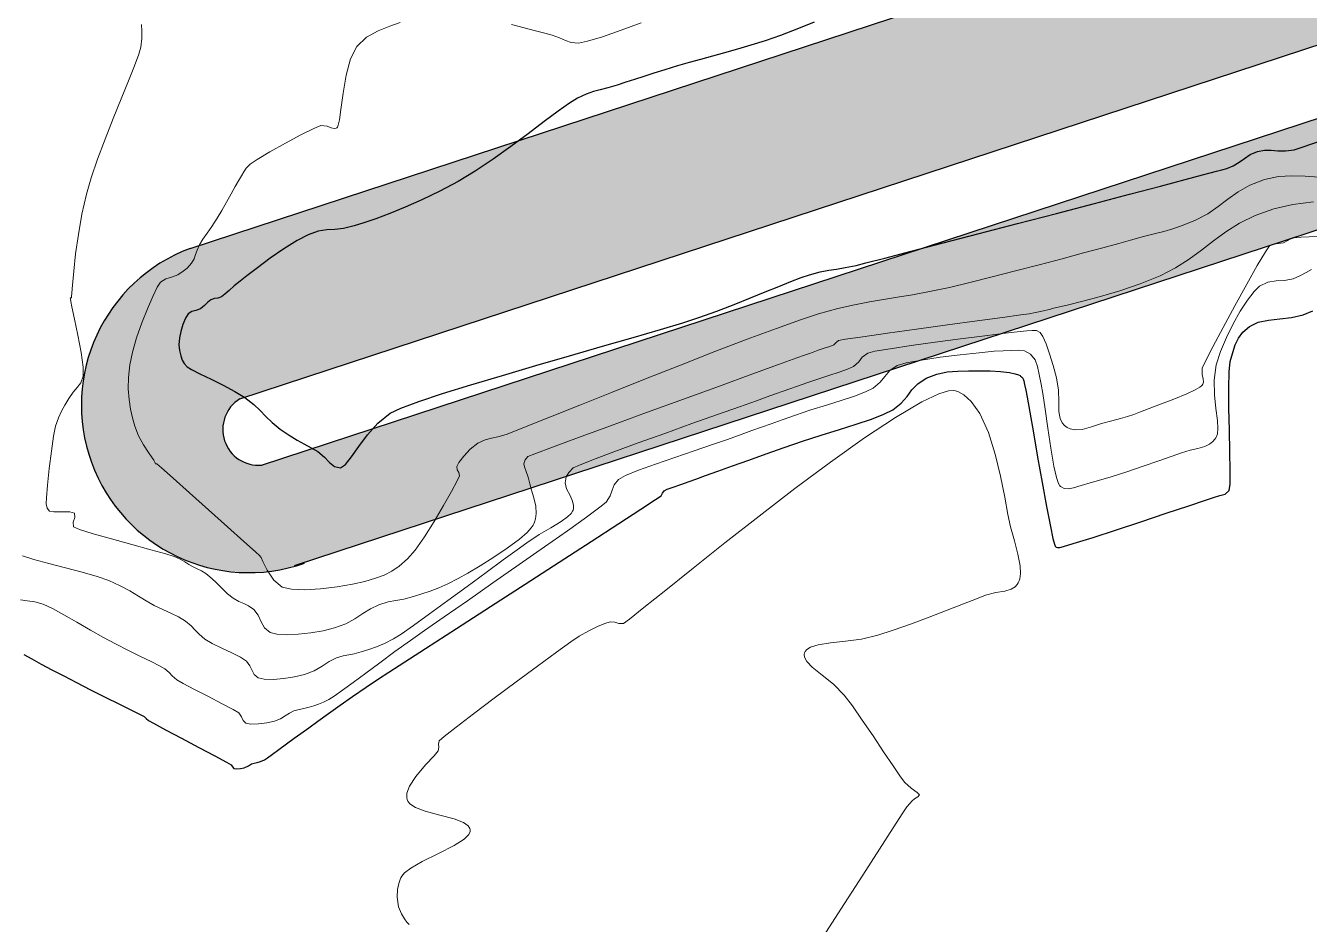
# Model space of a CAD drawing. Header units: metres. Extents: x 2662 to 3279, y 1027 to 1511.
# Drawn here: x 2853 to 2917.3, y 1357.9 to 1402.9 of the extents above; entities that cross this region are included whole.
import ezdxf

# ---------------------------------------------------------------- set-up
doc = ezdxf.new("R2010")
doc.units = ezdxf.units.M
doc.header["$LTSCALE"] = 1000
doc.layers.add('BREAKWATER', color=210, linetype='Continuous')
doc.layers.add('CONT-MJR', color=251, linetype='Continuous', lineweight=30)
doc.layers.add('CONT-MNR', color=252, linetype='Continuous', lineweight=9)

# ---------------------------------------------------------------- blocks, each defined once
blk = doc.blocks.new('Break Water Opsi 1')
at = {"transparency": 33554636}
h = blk.add_hatch(dxfattribs=at)
h.set_pattern_fill('GRAVEL', scale=3)
h.set_pattern_definition([(228.012787504, (2.163700201166794, 1.297844943910604), (-24.00000000000018, -27.00000000000001), [0.403608, -39.9572641412211]), (184.969740728, (1.893700201166794, 0.9978449439106045), (35.99999999999993, 3.000000000000105), [0.692604, -68.56777428368999]), (132.510447078, (1.203700201166794, 0.9378449439106045), (30.00000000000035, -32.99999999999959), [0.488364, -48.3480977882991]), (267.273689006, (0.03370020116679373, 0.1878449439106045), (3.000000000000073, 60.00000000000006), [0.6307139999999997, -62.44067412488698]), (292.833654178, (0.003700201166793704, -0.4421550560893956), (-14.99999999999996, 36.00000000000009), [0.6184649999999997, -61.22811938426488]), (357.273689006, (0.2437002011667937, -1.012155056089396), (-60.00000000000006, 3.000000000000076), [0.6307139999999997, -62.44067412488698]), (37.6942404667, (0.8737002011667936, -1.042155056089396), (-38.99999999999999, -29.99999999999992), [0.8340869999999999, -82.574545646748]), (72.2553283749, (1.533700201166794, -0.5321550560893957), (21.00000000000008, 66.00000000000001), [0.7874639999999996, -77.95896449044015]), (121.429565615, (1.773700201166794, 0.2178449439106043), (-24.00000000000006, 38.99999999999996), [0.63285, -62.65221932918699]), (175.236358309, (1.443700201166794, 0.7578449439106043), (32.99999999999995, -3.000000000000114), [0.722496, -35.4022877363769]), (222.397437798, (0.7237002011667937, 0.8178449439106044), (-35.99999999999989, -32.99999999999991), [0.9343440000000001, -92.5001250143847]), (138.814074834, (3.003700201166794, 0.1578449439106042), (-21.0000000000001, 18), [0.3189029999999998, -31.57153443820409]), (171.46923439, (2.763700201166794, 0.3678449439106042), (38.99999999999999, -5.999999999999986), [0.606711, -60.06453424847101]), (225, (2.163700201166794, 0.4578449439106045), (-3.33066907387547e-16, -2.999999999999799), [0.4242629999999999, -3.8183776871193]), (203.198590514, (1.953700201166794, 0.8178449439106044), (14.99999999999997, 5.999999999999926), [0.228474, -22.6188453175917]), (291.801409486, (1.743700201166793, 0.7278449439106045), (-2.999999999999052, 9.000000000000307), [0.323109, -15.8323854214035]), (30.96375653209999, (1.863700201166794, 0.4278449439106042), (9.00000000000016, 5.999999999999939), [0.524787, -16.9680686845359]), (161.565051177, (2.313700201166794, 0.6978449439106047), (6.000000000000035, -2.99999999999993), [0.3794729999999999, -9.107359980505194]), (16.389540334, (0.003700201166793704, 0.7278449439106045), (29.9999999999999, 9.000000000000131), [0.5316, -52.6285354400082]), (70.3461759419, (0.5137002011667937, 0.8778449439106044), (-12.00000000000366, -33.00000000001019), [0.445983, -44.152223241957]), (293.198590514, (2.313700201166794, 1.297844943910604), (-5.999999999999911, 14.99999999999997), [0.456945, -22.3903743175917]), (343.610459666, (2.493700201166793, 0.8778449439106044), (-29.9999999999999, 9.000000000000131), [0.5315999999999996, -52.62853544000698]), (339.44395478, (0.003700201166793704, -1.132155056089396), (-15.00000000000011, 6.000000000000073), [0.5126399999999997, -25.11937123595249]), (294.775140569, (0.4837002011667937, -1.312155056089396), (-15.00000000000002, 33.00000000000001), [0.429534, -42.523929189828]), (66.8014094864, (2.343700201166794, -1.702155056089396), (5.999999999999943, 14.99999999999991), [0.456945, -22.3903743175917]), (17.3540246363, (2.523700201166794, -1.282155056089396), (-38.99999999999993, -11.99999999999989), [0.502893, -49.78627084272]), (69.44395478040002, (0.8737002011667936, -1.702155056089396), (-6.000000000000021, -14.99999999999986), [0.2563199999999998, -25.37569123595249]), (101.309932474, (2.163700201166794, -1.702155056089396), (-2.999999999999892, 12.00000000000004), [0.15297, -15.1440885407784]), (165.963756532, (2.133700201166794, -1.552155056089396), (8.999999999999876, -3.000000000000004), [0.618465, -11.7508518768531]), (186.009005957, (1.533700201166794, -1.402155056089396), (30.00000000000014, 2.999999999999949), [0.57315, -56.74176952362841]), (303.690067526, (1.863700201166794, 0.1578449439106042), (-2.999999999999962, 5.999999999999957), [0.4326659999999998, -10.383987826392]), (353.157226587, (2.103700201166793, -0.2021550560893957), (51.00000000000004, -6.000000000000158), [0.755382, -74.7826878720849]), (60.9453959009, (2.853700201166793, -0.2921550560893957), (-11.99999999999993, -20.99999999999993), [0.308868, -30.578022422961]), (90, (3.003700201166794, -0.0221550560893955), (-3, 3), [0.18, -2.82]), (120.256437164, (1.473700201166794, -1.312155056089396), (12.00000000000003, -21.00000000000002), [0.416772, -41.2605599683494]), (48.01278750420001, (1.263700201166794, -0.9521550560893957), (24, 26.99999999999993), [0.8072159999999999, -39.5536561412211]), (0, (1.803700201166794, -0.3521550560893956), (3, 3), [0.78, -2.22]), (325.3048464690001, (2.583700201166794, -0.3521550560893956), (30.00000000000042, -20.99999999999947), [0.4743419999999999, -46.95982290252598]), (254.054604099, (2.973700201166793, -0.6221550560893956), (-3.000000000000113, -12.00000000000001), [0.436806, -21.4035236678415]), (207.645975364, (2.853700201166793, -1.042155056089396), (-56.99999999999985, -30.00000000000014), [0.711195, -70.40842254677818]), (175.42607874, (2.223700201166793, -1.372155056089396), (-38.99999999999986, 3.000000000000004), [0.752397, -74.48722022390669])])
edge = h.paths.add_edge_path()
edge.add_line((434236.985670043, 132320.7710872445), (434220.090899719, 132319.8673447533))
edge.add_line((434220.090899719, 132319.8673447533), (434185.311480811, 132310.9440993421))
edge.add_line((434185.311480811, 132310.9440993421), (434093.624341269, 132280.8143879171))
edge.add_arc((434096.9595709826, 132273.0920693961), 8.411775114783595, 113.359267861174, 282.6469947045569)
edge.add_line((434098.8012755348, 132264.8843848917), (434190.0131028563, 132294.8578679883))
edge.add_line((434190.0131028563, 132294.8578679883), (434222.644467291, 132303.2299938631))
edge.add_line((434222.644467291, 132303.2299938631), (434234.179722315, 132303.8470428027))
edge.add_line((434234.179722315, 132303.8470428027), (434387.1344768549, 132242.3919128821))
edge.add_line((434387.1344768549, 132242.3919128821), (434387.2182876185, 132248.0700364875))
edge.add_line((434387.2182876185, 132248.0700364875), (434235.0675744319, 132309.2021135813))
edge.add_line((434235.0675744319, 132309.2021135813), (434221.8364727757, 132308.4943496672))
edge.add_line((434221.8364727757, 132308.4943496672), (434188.525425433, 132299.9478397003))
edge.add_line((434188.525425433, 132299.9478397003), (434097.5862162843, 132270.0574223494))
edge.add_arc((434097.4376883176, 132271.8525226088), 1.801234437335475, 122.122792458963, 274.7299224599745, ccw=False)
edge.add_line((434096.4799079776, 132273.3780068986), (434187.5429969459, 132303.3091417742))
edge.add_line((434187.5429969459, 132303.3091417742), (434221.302891492, 132311.9708110473))
edge.add_line((434221.302891492, 132311.9708110473), (434235.6538918677, 132312.7384810766))
edge.add_line((434235.6538918677, 132312.7384810766), (434388.5231546611, 132251.3177005713))
edge.add_line((434388.5231546611, 132251.3177005713), (434393.6674192219, 132257.8185018153))
edge.add_line((434393.6674192219, 132257.8185018153), (434236.985670043, 132320.7710872445))
edge = h.paths.add_edge_path()
edge.add_line((434036.490350245, 132263.1858932888), (433967.0857589357, 132256.4281898427))
edge.add_line((433967.0857589357, 132256.4281898427), (433969.3363691585, 132248.6597292963))
edge.add_line((433969.3363691585, 132248.6597292963), (434037.7724654429, 132255.3231334743))
edge.add_arc((434037.5700973622, 132253.54515385), 1.789459243617594, -72.38423380495408, 83.50658869991548, ccw=False)
edge.add_line((434038.1116452975, 132251.8396069528), (433969.675549013, 132245.1762027747))
edge.add_line((433969.675549013, 132245.1762027747), (433969.5465861936, 132239.8385825571))
edge.add_line((433969.5465861936, 132239.8385825571), (434038.692864848, 132246.5711349248))
edge.add_arc((434037.0793247843, 132254.810603985), 8.39597295916424, 281.0800476892767, 454.0225824890141)
at = {"layer": 'BREAKWATER', "color": 3, "elevation": 2.493704979584648}
for points in [[(434093.9975104227, 132280.9305033321), (434185.311480811, 132310.9440993421), (434220.090899719, 132319.8673447533), (434236.985670043, 132320.7710872445), (434393.6674192219, 132257.8185018153)], [(434096.4799079776, 132273.3780068986), (434187.5429969459, 132303.3091417742), (434221.302891492, 132311.9708110473), (434235.6538918677, 132312.7384810766), (434388.5231546611, 132251.3177005713)], [(434097.5727874043, 132270.0530084687), (434188.525425433, 132299.9478397003), (434221.8364727757, 132308.4943496672), (434235.0675744319, 132309.2021135813), (434387.2182876185, 132248.0700364875)], [(434099.2277191076, 132265.0180108463), (434190.0131028563, 132294.8578679883), (434222.644467291, 132303.2299938631), (434234.179722315, 132303.8470428027), (434387.1344768549, 132242.3919128821)]]:
    blk.add_lwpolyline(points, dxfattribs=at)
at = {"layer": 'BREAKWATER', "color": 3}
for centre, radius, start, end in [((434096.9403221772, 132273.065749932, 6.493704979584647), 8.397290459837121, 110.5147054503001, 289.3837760045994), ((434097.4306205537, 132271.850167865, 2.493704979584648), 1.799485069420372, 121.8923375402193, 274.960377378337)]:
    blk.add_arc(centre, radius, start, end, dxfattribs=at)

msp = doc.modelspace()

# ---------------------------------------------------------------- linework, layer by layer
at = {"layer": 'CONT-MJR', "flags": 128}
for points, elevation in [([(2892.502405524806, 1403.114497064069), (2891.960431420855, 1402.900171246244), (2891.418858809192, 1402.68440051468), (2890.803049205365, 1402.452698958843), (2890.038364125095, 1402.190580668025), (2889.321751611685, 1401.964070418364), (2888.647843134327, 1401.763794607289), (2888.008812053623, 1401.583093454925), (2887.396831730001, 1401.415307181402), (2886.80407552389, 1401.25377600673), (2886.222716795716, 1401.091840150863), (2885.64492890585, 1400.922839833928), (2885.012979064223, 1400.73020081645), (2884.455432089714, 1400.556986913764), (2883.95460208124, 1400.398619190421), (2883.492803137661, 1400.25051871109), (2883.052349357894, 1400.108106540613), (2882.615554840914, 1399.966803743543), (2882.149558531847, 1399.828964561961), (2881.773136229282, 1399.732012219358), (2881.431541200872, 1399.638606599862), (2881.07002671415, 1399.51140758725), (2880.633846036827, 1399.31307506536), (2880.231559858278, 1399.06556156072), (2879.662236261326, 1398.658091938802), (2878.960122622461, 1398.13137382168), (2878.159466318465, 1397.526114831543), (2877.294514725711, 1396.883022590288), (2876.399515220982, 1396.242804720338), (2875.50871518065, 1395.646168843532), (2874.656361981556, 1395.133822582177), (2873.729517432773, 1394.642657022089), (2872.837453062209, 1394.211749968798), (2871.995567687408, 1393.839389589828), (2871.219260125798, 1393.523864052472), (2870.523929194692, 1393.263461524252), (2869.924973711807, 1393.056470172577), (2869.437792494339, 1392.901178164737), (2868.906073663179, 1392.776617432285), (2868.466035910794, 1392.72831428928), (2868.060480537503, 1392.698282941458), (2867.632208843627, 1392.628537594088), (2867.124022129835, 1392.461092452848), (2866.573947551688, 1392.175430813086), (2865.918418061366, 1391.757116895673), (2865.231448882171, 1391.275098112741), (2864.587055237352, 1390.798321876015), (2864.059252350095, 1390.395735597393), (2863.722055443765, 1390.136286689065), (2863.421329683943, 1389.889398458278), (2863.167500719922, 1389.659299295958), (2862.955591238365, 1389.469797609936), (2862.780623926111, 1389.344701808217), (2862.596794436306, 1389.279142586844), (2862.436145763349, 1389.254483145642), (2862.252316273544, 1389.188923924327), (2862.077434502687, 1389.05814039583), (2861.926691071333, 1388.904964071039), (2861.728317473927, 1388.748329447097), (2861.503346209675, 1388.656387776524), (2861.308100915309, 1388.60779087878), (2861.1237497908, 1388.487224100662), (2860.983150973246, 1388.271071143429), (2860.850367200065, 1387.956675125674), (2860.742259551275, 1387.606402972461), (2860.675689107301, 1387.282621608853), (2860.65270300125, 1386.936962399496), (2860.681513193674, 1386.649549621371), (2860.748046523745, 1386.385742573106), (2860.821816024108, 1386.167130603377), (2860.911208453151, 1386.001202361988), (2861.060461239335, 1385.832166099261), (2861.283103574445, 1385.693705608001), (2861.708090269559, 1385.480914341208), (2862.261904020356, 1385.213896324489), (2862.871027522865, 1384.912755583743), (2863.46194347288, 1384.597596144401), (2863.961134566139, 1384.288522032128), (2864.39951358686, 1383.949301103984), (2864.729509557509, 1383.638617078812), (2865.017173269675, 1383.339349711644), (2865.328555515122, 1383.034378757448), (2865.729707085497, 1382.706583971255), (2866.17484641206, 1382.401136625946), (2866.578657648089, 1382.159023246592), (2866.947890167677, 1381.956846466501), (2867.289293345209, 1381.771208918808), (2867.609616554661, 1381.578713236357), (2867.942435071424, 1381.301943622859), (2868.20227546108, 1381.027875942042), (2868.451338796672, 1380.826907412944), (2868.75182615107, 1380.76943525507), (2869.003719941625, 1380.930298027854), (2869.30467445767, 1381.311357983485), (2869.666465524845, 1381.835806112833), (2870.100868968787, 1382.426833406653), (2870.619660615425, 1383.007630855699), (2871.234616290399, 1383.50138945084), (2871.771694822614, 1383.757665157764), (2872.670910617947, 1384.091560012176), (2873.86467842062, 1384.487629862366), (2875.285412975033, 1384.930430556512), (2876.865529025584, 1385.404517942671), (2878.537441316671, 1385.894447869252), (2880.233564592693, 1386.384776184199), (2881.886313597816, 1386.86005873592), (2883.428103076555, 1387.304851372474), (2884.791347773425, 1387.703709942095), (2885.908462432474, 1388.041190292958), (2886.711861798335, 1388.301848273239), (2887.625782991555, 1388.631326497164), (2888.490875145972, 1388.962188665445), (2889.300190977082, 1389.285020372694), (2890.046783200086, 1389.590407213468), (2890.723704530187, 1389.868934782319), (2891.324007682822, 1390.111188673919), (2891.840745373192, 1390.307754482763), (2892.266970316558, 1390.449217803349), (2892.798372808639, 1390.588969248386), (2893.227379693853, 1390.674715499258), (2893.623723565454, 1390.737909348138), (2894.057137017458, 1390.810003587724), (2894.597352643002, 1390.922451010362), (2895.08991139839, 1391.045046490015), (2896.036893690732, 1391.287965385748), (2897.354021147329, 1391.629031319152), (2898.95701539624, 1392.046067911879), (2900.761598065174, 1392.516898785698), (2902.683490781607, 1393.019347561969), (2904.638415173481, 1393.531237862635), (2906.542092868446, 1394.030393309173), (2908.310245494154, 1394.49463752306), (2909.858594678371, 1394.901794126121), (2911.102862048748, 1395.22968674001), (2911.958769233111, 1395.456138986318), (2912.34203785911, 1395.558974486582), (2912.671115853153, 1395.64529803987), (2912.929410306881, 1395.70916569068), (2913.182363349158, 1395.785864185988), (2913.495417108729, 1395.910680273237), (2913.809843424852, 1396.089732402625), (2914.071391873847, 1396.287991483502), (2914.352221190376, 1396.47902295137), (2914.724490108462, 1396.63639224179), (2915.066188212163, 1396.697301708259), (2915.398877578117, 1396.696043374987), (2915.74485070203, 1396.672781176846), (2916.126400079315, 1396.66767904824), (2916.565818205737, 1396.720900923693), (2917.010033802449, 1396.859935643015), (2917.92103416458, 1397.181596106714)], -1), ([(2852.884632171538, 1371.405785453429), (2853.270983832829, 1371.177650977955), (2853.743063157365, 1370.921487816649), (2854.286038807709, 1370.638462107377), (2854.885079446073, 1370.329739988239), (2855.525353735312, 1369.996487597508), (2856.224619722459, 1369.635434301376), (2856.963559420895, 1369.263472198431), (2857.671727443288, 1368.912011525516), (2858.278678401605, 1368.612462519358), (2858.713966908223, 1368.396235416508), (2858.907147575402, 1368.294740453576), (2859.017485091345, 1368.193838300048), (2859.127308164257, 1368.091944794093), (2859.384845249354, 1367.949795570962), (2859.98306289385, 1367.629949202218), (2860.784575797558, 1367.204056941536), (2861.65199866041, 1366.74377004259), (2862.447946182102, 1366.320739758939), (2863.035033062565, 1366.006617344431), (2863.275874001439, 1365.873054052509), (2863.340370258665, 1365.772066036744), (2863.407911169051, 1365.685378655947), (2863.530388775164, 1365.672746614068), (2863.732265752506, 1365.685915437159), (2863.930847029026, 1365.722885232749), (2864.135010656725, 1365.820483191793), (2864.289657485787, 1365.911034758999), (2864.429197039745, 1365.946681270124), (2864.570530945609, 1365.978430814731), (2864.73563497234, 1366.032581458897), (2864.935106044751, 1366.124073926049), (2865.085151220205, 1366.22301185036), (2865.336128460941, 1366.404232051495), (2865.66211049928, 1366.644467059795), (2866.037170067894, 1366.92044940554), (2866.435379899455, 1367.208911618781), (2866.760273044404, 1367.442958011506), (2867.158008413156, 1367.730922913858), (2867.622761065139, 1368.066429891895), (2868.148706059669, 1368.4431025115), (2868.730018455942, 1368.854564338496), (2869.360873313503, 1369.294438938882), (2870.035445691668, 1369.756349878599), (2870.665349843562, 1370.174356539133), (2871.688156378338, 1370.842887916176), (2873.018863024713, 1371.707617457297), (2874.572467511344, 1372.714218610355), (2876.263967566773, 1373.808364822743), (2878.008360919891, 1374.935729542612), (2879.720645299064, 1376.041986217121), (2881.315818433125, 1377.072808294363), (2882.70887805079, 1377.973869221964), (2883.814821880601, 1378.690842447434), (2884.548647651215, 1379.169401418631), (2884.825353091465, 1379.355219583183), (2884.895240829325, 1379.491316032228), (2884.969632630352, 1379.618404326709), (2885.12378810771, 1379.693067308496), (2885.421867379278, 1379.801050173216), (2885.809102554164, 1379.933369531161), (2886.23072574177, 1380.081041992681), (2886.559963834296, 1380.2001633102), (2887.04966814845, 1380.376919280951), (2887.673785848717, 1380.601577160744), (2888.406264099524, 1380.864404205621), (2889.221050065068, 1381.155667671333), (2890.09209090995, 1381.465634813746), (2890.993333798308, 1381.784572888903), (2891.917567937459, 1382.097689426834), (2892.851666016794, 1382.396707721152), (2893.760700424201, 1382.681668672459), (2894.609743547043, 1382.952613181532), (2895.363867773091, 1383.209582148916), (2895.988145489943, 1383.452616475387), (2896.447649085428, 1383.681757061316), (2896.864668767316, 1384.004728948969), (2897.151507139321, 1384.340573117816), (2897.396823979215, 1384.67295319492), (2897.689279064884, 1384.985532807167), (2898.117532174102, 1385.261975581273), (2898.642627576773, 1385.462036557709), (2899.168398709734, 1385.573538325591), (2899.697689101448, 1385.622245835121), (2900.233342280436, 1385.633924036501), (2900.778201775042, 1385.634337880047), (2901.324209116689, 1385.626192724313), (2901.838443083513, 1385.595313802808), (2902.286453074251, 1385.542145878407), (2902.574029000009, 1385.483862337346), (2902.736816836637, 1385.431112087545), (2902.816020318714, 1385.391695009758), (2902.845998722535, 1385.370722071714), (2902.886810673342, 1385.334640700758), (2902.949221155664, 1385.259475793205), (2903.006018829415, 1385.137022054386), (2903.044425431056, 1384.949469133086), (2903.099742269026, 1384.662798730579), (2903.167874966281, 1384.313281622929), (2903.302063706446, 1383.557569970707), (2903.48441037198, 1382.513734218471), (2903.697016845398, 1381.299844810545), (2903.921985008986, 1380.033972191372), (2904.141416745609, 1378.834186805393), (2904.337413937318, 1377.818559096991), (2904.465311283478, 1377.217993796784), (2904.538361954735, 1376.9308713296), (2904.574023038497, 1376.831387427791), (2904.587512216297, 1376.812058490449), (2904.623789295495, 1376.789530271762), (2904.698880853829, 1376.76430967844), (2904.819578090973, 1376.766385578881), (2905.000358803313, 1376.816534227789), (2905.268536580958, 1376.897270807395), (2905.650291502591, 1377.013285328906), (2906.475661048083, 1377.278894571277), (2907.597705938969, 1377.645324504624), (2908.869486896844, 1378.06380109912), (2910.144064643361, 1378.485550324996), (2911.274499900172, 1378.861798152308), (2912.113853388814, 1379.14377055129), (2912.515185831056, 1379.282693492055), (2912.837859574937, 1379.373533109533), (2913.098154262639, 1379.45030031491), (2913.301217354484, 1379.628489251055), (2913.345300040731, 1379.948923461528), (2913.353770290384, 1380.634450387714), (2913.339144893106, 1381.572229052525), (2913.313940638734, 1382.649418479162), (2913.290674316929, 1383.753177690475), (2913.281862717354, 1384.770665709434), (2913.300022629787, 1385.589041559007), (2913.35767084395, 1386.095464262277), (2913.479076968621, 1386.551868746969), (2913.603776269941, 1386.934267568266), (2913.764000354392, 1387.264034638628), (2913.991980828402, 1387.562543869989), (2914.319949298572, 1387.851169174402), (2914.757340671261, 1388.067697731701), (2915.273196919587, 1388.175287752219), (2915.839160249917, 1388.233369694713), (2916.426872868672, 1388.301374017475), (2917.007976982276, 1388.438731178971), (2917.493301793641, 1388.638365189293)], -5)]:
    msp.add_lwpolyline(points, dxfattribs=dict(at, elevation=elevation))
at = {"layer": 'CONT-MNR', "flags": 128}
for points, elevation in [([(2858.777889501128, 1403.010264151711), (2858.800433632684, 1402.675851128511), (2858.801351523724, 1402.295592105812), (2858.750816397484, 1401.85934995369), (2858.645466991583, 1401.516296959521), (2858.424782864865, 1400.93645589692), (2858.116871628153, 1400.17031996509), (2857.749840892327, 1399.268382363468), (2857.3517982685, 1398.281136291432), (2856.950851367553, 1397.25907494801), (2856.575107800599, 1396.252691532932), (2856.252675178518, 1395.312479245341), (2856.011661112133, 1394.488931284442), (2855.789763224543, 1393.494384062108), (2855.612468597769, 1392.477692119525), (2855.475909958243, 1391.502653223036), (2855.376220033096, 1390.633065139681), (2855.309531548991, 1389.932725635862), (2855.27734299167, 1389.53718510926), (2855.264246804057, 1389.358058891764), (2855.260311573103, 1389.302263420522), (2855.259689811325, 1389.294983433482), (2855.253421908942, 1389.29485765604), (2855.224994268966, 1389.297642238244), (2855.20603047544, 1389.298692440129), (2855.216790918085, 1389.219828664248), (2855.234786269138, 1389.104055725717), (2855.291550690715, 1388.846321774337), (2855.424930776701, 1388.230087353829), (2855.591563217225, 1387.414322773092), (2855.748084702645, 1386.557998340616), (2855.85113192303, 1385.820084364949), (2855.857341568858, 1385.359551154931), (2855.736234382201, 1385.031236962513), (2855.558683622337, 1384.794715477658), (2855.34835938696, 1384.562781078198), (2855.128931774349, 1384.248228142543), (2854.930443364136, 1383.90518040342), (2854.760599420056, 1383.602151552953), (2854.609564065641, 1383.27352090731), (2854.467501424427, 1382.853667782892), (2854.365890734945, 1382.351671235035), (2854.25713885331, 1381.594004644004), (2854.153656239795, 1380.728476738887), (2854.06785335479, 1379.9028962486), (2854.012140658567, 1379.265071902172), (2853.998928611457, 1378.962812428635), (2854.040480672963, 1378.747953192486), (2854.156606591131, 1378.593688921576), (2854.386419737187, 1378.561795171098), (2854.781807230901, 1378.566758764598), (2855.180200664035, 1378.557898291193), (2855.41903162829, 1378.484532339945), (2855.439263946725, 1378.279231264935), (2855.355928957578, 1378.032313509942), (2855.372419785009, 1377.807207305082), (2855.670774214725, 1377.673591952985), (2856.35335662082, 1377.45976496288), (2857.2739903928, 1377.198037909325), (2858.286498919769, 1376.920722366292), (2859.244705591117, 1376.660129908162), (2860.002433796063, 1376.448572108969), (2860.413506923825, 1376.318360543092), (2860.707767318468, 1376.180430414427), (2860.946467214612, 1376.044949026003), (2861.155839954968, 1375.915848271029), (2861.362118882184, 1375.797060042193), (2861.598196051257, 1375.686348157101), (2861.78833628178, 1375.603106062607), (2862.00930853153, 1375.471388759596), (2862.210392190783, 1375.300620763718), (2862.478292302111, 1375.039529556273), (2862.781542807467, 1374.738648476118), (2863.08867764857, 1374.448510861645), (2863.368230767431, 1374.219650051654), (2863.657079132156, 1374.052497812761), (2863.906476159812, 1373.954060472704), (2864.147975645027, 1373.848699740581), (2864.413131382024, 1373.660777325374), (2864.63264593383, 1373.36966755181), (2864.778917394578, 1373.042366433928), (2864.946042854687, 1372.734668214379), (2865.228119405102, 1372.50236713605), (2865.566337113501, 1372.417370200313), (2866.052439733699, 1372.391969901374), (2866.635437092743, 1372.418543147719), (2867.264339017623, 1372.489466848007), (2867.88815533556, 1372.597117910841), (2868.455895873368, 1372.733873244822), (2869.017066754283, 1372.942393634566), (2869.475301049416, 1373.191664210211), (2869.874422562308, 1373.452808262528), (2870.258255095919, 1373.696949081826), (2870.670622453791, 1373.895209958641), (2871.145946374511, 1374.043078562633), (2871.531071794859, 1374.117073427925), (2871.919389342597, 1374.184135643048), (2872.404289645666, 1374.311206296649), (2872.837446671037, 1374.447126312162), (2873.252024040964, 1374.582712098471), (2873.675053731945, 1374.740234830398), (2874.133567720884, 1374.941965683694), (2874.654597984451, 1375.210175833296), (2875.142397578979, 1375.486867190785), (2875.759422729489, 1375.854600609843), (2876.438896685489, 1376.281736944958), (2877.114042696309, 1376.736637050383), (2877.718084011575, 1377.187661780491), (2878.10524770664, 1377.524429788561), (2878.317143031511, 1377.752344839023), (2878.413023158674, 1377.888748196342), (2878.445745553471, 1377.951528532644), (2878.480551892949, 1378.037334606265), (2878.530244863882, 1378.212065174225), (2878.561271051468, 1378.478926926949), (2878.539015334564, 1378.835154522249), (2878.446658888831, 1379.262920132121), (2878.331486004171, 1379.647652473107), (2878.24588001985, 1379.964100286054), (2878.159504907088, 1380.29124832326), (2878.057527565455, 1380.578246117143), (2877.975564660038, 1380.810505925077), (2877.949232855869, 1380.973440004377), (2878.005226610868, 1381.171074975437), (2878.143263951234, 1381.327378092024), (2878.488225091481, 1381.468108305747), (2879.374215309682, 1381.801990973395), (2880.681967041978, 1382.286102439607), (2882.292212724568, 1382.877519048615), (2884.085684793884, 1383.533317145465), (2885.943115685949, 1384.210573074505), (2887.745237837079, 1384.866363180317), (2889.372783683589, 1385.45776380748), (2890.706485661677, 1385.941851300809), (2891.627076207426, 1386.275702004535), (2892.01528775721, 1386.416392263472), (2892.258510031969, 1386.504335483983), (2892.451831062091, 1386.573509345976), (2892.695660324999, 1386.65975381595), (2893.005439086991, 1386.761219715215), (2893.286668575368, 1386.851762729678), (2893.474848209763, 1386.930780121572), (2893.592889028484, 1387.04877465944), (2893.713402932683, 1387.156525620589), (2894.061962001199, 1387.216035301836), (2894.928324225823, 1387.342265626047), (2896.166969096171, 1387.516164079522), (2897.632376102031, 1387.718678148328), (2899.179024733136, 1387.930755318938), (2900.661394479102, 1388.133343077595), (2901.933964829716, 1388.307388910423), (2902.851215274771, 1388.433840303896), (2903.267625303938, 1388.493644744197), (2903.586011095379, 1388.552086923311), (2903.844905107456, 1388.605902580351), (2904.057259157066, 1388.653996527001), (2904.21296210424, 1388.691240803087), (2904.33590799896, 1388.723703273728), (2904.490056441921, 1388.767082487563), (2904.72805149597, 1388.822322014758), (2905.239146818115, 1388.940295419869), (2905.964668542088, 1389.118904069454), (2906.845942801562, 1389.35604932914), (2907.824295730155, 1389.649632565134), (2908.841053461713, 1389.997555143705), (2909.837542129796, 1390.39771843071), (2910.617994270985, 1390.794002510122), (2911.295336889044, 1391.227869224483), (2911.911389251297, 1391.683998542004), (2912.507970624719, 1392.147070430608), (2913.126900276576, 1392.601764858681), (2913.809997473901, 1393.032761794205), (2914.599081483843, 1393.424741205507), (2915.535971573728, 1393.762383060511), (2916.493211427528, 1393.979171060123), (2917.522094398038, 1394.101324636295)], -2), ([(2871.738189137074, 1403.097519211685), (2871.227014567178, 1402.921505592337), (2870.642203509981, 1402.690851099421), (2870.062452852725, 1402.362275195347), (2869.566459482127, 1401.89249734241), (2869.260736933559, 1401.280391088377), (2869.041512340597, 1400.459752165402), (2868.885994204144, 1399.567086148755), (2868.771391025045, 1398.738898613704), (2868.69385136367, 1398.21450483896), (2868.636288688284, 1397.947666528965), (2868.595460529846, 1397.846372620416), (2868.573763542226, 1397.821981289405), (2868.528975760214, 1397.797888034004), (2868.436914851946, 1397.781657147202), (2868.290869485353, 1397.814169602508), (2868.076421051809, 1397.899171173786), (2867.766221733821, 1397.934181610452), (2867.409147107856, 1397.788959194072), (2866.770164320186, 1397.467711623215), (2865.990692967723, 1397.048852600953), (2865.212152647145, 1396.610795830125), (2864.575962954898, 1396.231955013452), (2864.223543488012, 1395.990743853948), (2864.02841434942, 1395.791118615171), (2863.899716751591, 1395.60864053036), (2863.787210222275, 1395.40974311127), (2863.640654289046, 1395.16085986989), (2863.473433945502, 1394.877439865125), (2863.269487351353, 1394.509085348905), (2863.042600259126, 1394.094498612317), (2862.806558421288, 1393.67238194639), (2862.575147590017, 1393.281437642038), (2862.307397232274, 1392.873984936838), (2862.067143879015, 1392.537313613265), (2861.857008820864, 1392.240738760195), (2861.679613349027, 1391.953575466624), (2861.559798649395, 1391.688494491954), (2861.486988718562, 1391.462409123177), (2861.410679063119, 1391.250998241226), (2861.280365189653, 1391.029940727031), (2861.073317666246, 1390.787294511257), (2860.867992549843, 1390.623924507158), (2860.591512766258, 1390.450732199107), (2860.277099221187, 1390.323613648109), (2859.995226441532, 1390.252240895973), (2859.728897784486, 1390.0781793983), (2859.570015888195, 1389.83082301127), (2859.340095610648, 1389.367632597084), (2859.069510884291, 1388.749218208871), (2858.788635641452, 1388.036189899586), (2858.527843814692, 1387.289157722359), (2858.317509336396, 1386.568731730552), (2858.188006138894, 1385.935521976887), (2858.12524068565, 1385.301976334634), (2858.115517640078, 1384.725364608438), (2858.150326778646, 1384.198830607386), (2858.221157877763, 1383.715518140331), (2858.319500713783, 1383.26857101636), (2858.436845063173, 1382.851133044324), (2858.629840683016, 1382.367427512868), (2858.875664032762, 1381.915122101763), (2859.120999961799, 1381.534545931713), (2859.312533318996, 1381.26602812319), (2859.396948953391, 1381.149897796665), (2859.440725967054, 1381.046480604778), (2859.472502906573, 1380.973026300412), (2859.551404389261, 1380.966204021223), (2859.775003536021, 1380.767241595236), (2860.360049278533, 1380.244568746809), (2861.186106644279, 1379.505965817817), (2862.132740660744, 1378.659213149785), (2863.079516355297, 1377.812091084411), (2863.905998755711, 1377.072379963453), (2864.491752889239, 1376.547860128495), (2864.716343783423, 1376.346311921351), (2864.749583842174, 1376.304690027358), (2864.781871635117, 1376.262218470841), (2864.860588885959, 1376.067030948684), (2865.072756656503, 1375.626879146362), (2865.402727878419, 1375.132516545807), (2865.834855483728, 1374.774696629417), (2866.291462846856, 1374.671938930852), (2866.962883172439, 1374.653310568286), (2867.757494029879, 1374.701350480299), (2868.583672988693, 1374.798597605298), (2869.349797618283, 1374.927590881921), (2869.964245488168, 1375.070869248807), (2870.505040716903, 1375.231300908587), (2870.941120594564, 1375.389092064618), (2871.32207365526, 1375.579548990859), (2871.697488433215, 1375.837977961676), (2872.11695346242, 1376.199685251088), (2872.499740124679, 1376.643396990005), (2872.960876058786, 1377.301614439911), (2873.450995898979, 1378.075922108993), (2873.920734279672, 1378.867904505091), (2874.320725835219, 1379.579146136045), (2874.601605200091, 1380.111231509926), (2874.714007008529, 1380.365745134516), (2874.682549610035, 1380.5313696896), (2874.603634800237, 1380.67090304159), (2874.582404016574, 1380.82879282148), (2874.69136806036, 1381.0403314604), (2874.929420285566, 1381.353797675208), (2875.259282177954, 1381.696705623045), (2875.643675223108, 1381.996569460995), (2876.001268845051, 1382.177527996634), (2876.315277635585, 1382.261312836296), (2876.645240831654, 1382.321827335148), (2877.050697669852, 1382.43297484812), (2877.434083515544, 1382.581271589482), (2878.227111579151, 1382.898018589515), (2879.357137721788, 1383.35209948393), (2880.751517804746, 1383.912397908552), (2882.337607689434, 1384.547797499089), (2884.042763237026, 1385.227181891484), (2885.794340308988, 1385.919434721446), (2887.519694766436, 1386.593439624626), (2889.146182470721, 1387.21808023679), (2890.601159283192, 1387.762240193882), (2891.811981065023, 1388.194803131492), (2892.706003677565, 1388.484652685564), (2893.686368672409, 1388.753402245095), (2894.525224247539, 1388.949715733684), (2895.270548705767, 1389.095233700394), (2895.970320350606, 1389.21159669429), (2896.672517484868, 1389.320445264205), (2897.425118411948, 1389.443419959319), (2898.276101434719, 1389.602161328638), (2899.2734448564, 1389.818309921054), (2900.300439569516, 1390.063261434882), (2901.42168604466, 1390.341764190797), (2902.59495482227, 1390.641465764765), (2903.778016442723, 1390.950013732693), (2904.928641446749, 1391.255055670549), (2906.004600374726, 1391.544239154299), (2906.963663767033, 1391.805211759735), (2907.763602164282, 1392.025621062766), (2908.362186106852, 1392.193114639415), (2909.011725950461, 1392.367240771516), (2909.545284981198, 1392.498507803869), (2910.017508479125, 1392.616380764967), (2910.483041724247, 1392.750324683187), (2910.996529996394, 1392.929804586786), (2911.61261857557, 1393.184285504259), (2912.229958943323, 1393.510993296261), (2912.750941566947, 1393.872794933423), (2913.23582020559, 1394.24761710931), (2913.744848617701, 1394.613386517372), (2914.338280562078, 1394.94802985094), (2915.076369797403, 1395.229473803523), (2915.769541708228, 1395.374911305592), (2916.440602362213, 1395.414461074844), (2917.112446915125, 1395.389372846034), (2917.807970522262, 1395.340896353339)], -1), ([(2883.823222417442, 1403.082136743217), (2882.825241353071, 1402.715313600357), (2881.887726487591, 1402.391955310285), (2881.134401289454, 1402.160043417981), (2880.688989227287, 1402.067559468308), (2880.318707755533, 1402.100073459073), (2880.028887712803, 1402.199378291592), (2879.737440382479, 1402.332543573032), (2879.362277048406, 1402.466638910798), (2878.999921796668, 1402.565225411711), (2878.523051279421, 1402.691360814012), (2877.958189870987, 1402.837776103445), (2877.331861945683, 1402.997202265989)], -1), ([(2852.815986405417, 1376.344511470564), (2853.380818863515, 1376.171712437684), (2854.12729218183, 1375.972399404544), (2854.965518924465, 1375.757025130772), (2855.80561165593, 1375.536042376169), (2856.55768294027, 1375.319903900246), (2857.131845341936, 1375.119062462919), (2857.711541663039, 1374.853135347231), (2858.197509302291, 1374.589770610018), (2858.622097296698, 1374.333816773879), (2859.017654683556, 1374.090122361008), (2859.416530499874, 1373.863535893945), (2859.881584286398, 1373.635658341208), (2860.272420074557, 1373.461019217076), (2860.624992170254, 1373.291547622338), (2860.975254879565, 1373.079172657609), (2861.264163111219, 1372.845446933391), (2861.466195297718, 1372.630580090375), (2861.667591030126, 1372.414486774632), (2861.954589899745, 1372.177081632467), (2862.322729435574, 1371.959028288179), (2862.797981645213, 1371.722999043627), (2863.297109655802, 1371.484775264612), (2863.736876594484, 1371.260138317283), (2864.034045588515, 1371.064869567733), (2864.215002801268, 1370.834934975816), (2864.317887470533, 1370.60129657281), (2864.425685633206, 1370.390736686047), (2864.62138332636, 1370.230037642682), (2864.927840573363, 1370.161861656156), (2865.377184492477, 1370.153950798888), (2865.905916081391, 1370.196811894809), (2866.450536337564, 1370.2809517675), (2866.947546258568, 1370.396877240778), (2867.440245466481, 1370.590121907629), (2867.829370111517, 1370.82112408247), (2868.176604798237, 1371.049238082701), (2868.543634131084, 1371.233818225369), (2868.886186007351, 1371.340382750243), (2869.163734494882, 1371.393708658735), (2869.443583454121, 1371.442038411605), (2869.793036745627, 1371.533614469382), (2870.180387909872, 1371.655391787102), (2870.554427322232, 1371.783062346959), (2870.953204094257, 1371.947974149992), (2871.414767337846, 1372.181475197528), (2871.787393923382, 1372.420496863992), (2872.410577708389, 1372.855472122067), (2873.216460757422, 1373.434259697427), (2874.137185135506, 1374.10471831592), (2875.104892906965, 1374.814706703105), (2876.051726136938, 1375.512083585006), (2876.90982688975, 1376.14470768718), (2877.611337230191, 1376.660437735477), (2878.088399223167, 1377.007132455687), (2878.70783747005, 1377.413450548814), (2879.300352318968, 1377.763013571307), (2879.81522387202, 1378.073636446653), (2880.137134170042, 1378.306069469526), (2880.309032623481, 1378.477008639234), (2880.384433647559, 1378.591493687282), (2880.409157498564, 1378.649321449901), (2880.428772168524, 1378.722252501505), (2880.437413914361, 1378.869482325022), (2880.38985764241, 1379.091182235376), (2880.25814095023, 1379.381198891419), (2880.079414411331, 1379.719361919658), (2880.009098973881, 1380.010517536411), (2880.072331969625, 1380.307284286867), (2880.201528847973, 1380.538514431198), (2880.418720177548, 1380.757720170232), (2880.730255058442, 1380.904322331578), (2881.440474935224, 1381.183841399305), (2882.454481529828, 1381.563774092453), (2883.677376564009, 1382.011617129766), (2885.014261759467, 1382.494867230281), (2886.370238837902, 1382.981021112627), (2887.650409521418, 1383.437575495899), (2888.759875531424, 1383.832027099018), (2889.603738590026, 1384.131872640729), (2890.087100418691, 1384.304608839894), (2890.559733760077, 1384.475684722401), (2890.935096861386, 1384.611006831848), (2891.278255065145, 1384.733799466844), (2891.654273713647, 1384.867286925651), (2892.128218149474, 1385.034693506876), (2892.68478056637, 1385.220870658096), (2893.237893015262, 1385.395219027278), (2893.746480624365, 1385.557786713743), (2894.169468521547, 1385.708621816516), (2894.465781834965, 1385.8477724348), (2894.730311988619, 1386.081963647487), (2894.910229295724, 1386.318513629008), (2895.181446013156, 1386.525008940817), (2895.544349885428, 1386.610840427554), (2896.306175529432, 1386.738637373298), (2897.352097827416, 1386.894517004122), (2898.567291661863, 1387.06459654598), (2899.836931915022, 1387.23499322477), (2901.046193469315, 1387.391824266621), (2902.080251207109, 1387.521206897373), (2902.824280010768, 1387.609258343039), (2903.163454762717, 1387.642095829574), (2903.423367372247, 1387.65625331578), (2903.634312543028, 1387.650339809227), (2903.829355469904, 1387.557202603823), (2903.963422694359, 1387.358216927135), (2904.121620120829, 1386.983578090828), (2904.29454574373, 1386.480323462379), (2904.472797558002, 1385.895490409613), (2904.646973558002, 1385.276116300122), (2904.74487617443, 1384.667757961298), (2904.756345366302, 1384.098742437588), (2904.765035420248, 1383.590262422435), (2904.826202164985, 1383.241305466722), (2904.931810306501, 1383.020440944451), (2905.040698573749, 1382.895194954918), (2905.108695262227, 1382.839679692504), (2905.182660420541, 1382.791240578382), (2905.337029042187, 1382.720566106708), (2905.583379224408, 1382.672418570185), (2905.935831831069, 1382.69482835619), (2906.407154955318, 1382.816158284938), (2906.9025533878, 1382.981711715732), (2907.411206189891, 1383.127778476434), (2907.85544294503, 1383.235597247413), (2908.205059282597, 1383.337868463695), (2908.520433332363, 1383.448074585797), (2908.861943223804, 1383.579698073833), (2909.289967086689, 1383.746221388089), (2909.864238466484, 1383.96321250607), (2910.529394360782, 1384.217798644192), (2911.173168078064, 1384.480801121895), (2911.59734866768, 1384.677654795097), (2911.82477344392, 1384.807587833008), (2911.919722403282, 1384.88227640853), (2911.947502214926, 1384.915340373041), (2911.976604550319, 1384.967476497793), (2912.005921178264, 1385.070189637404), (2911.998458512126, 1385.224506051959), (2911.950682418304, 1385.44232633027), (2911.954865713254, 1385.758858828379), (2912.116427041124, 1386.116730872057), (2912.487313158809, 1386.843006406659), (2912.999923884518, 1387.812090665025), (2913.586659036692, 1388.898388880053), (2914.179918433539, 1389.976306284759), (2914.712101893266, 1390.920248112098), (2915.115609234256, 1391.604619594854), (2915.322840274602, 1391.903825966098), (2915.551532252458, 1392.001649231223), (2915.781206472194, 1392.018196883942), (2916.019736333342, 1392.056156854534), (2916.211709961003, 1392.143714440153), (2916.358279651321, 1392.231114963924), (2916.552165060361, 1392.304136394679), (2916.907022067694, 1392.33326653884), (2917.718770034785, 1392.376892596581)], -3), ([(2852.707190291955, 1374.139146604673), (2853.04867475666, 1374.099950437648), (2853.423587546741, 1374.049173089657), (2853.85018375999, 1373.919764382629), (2854.308290846005, 1373.701496055913), (2854.88711777958, 1373.389393951317), (2855.539730466843, 1373.019826268409), (2856.219194814678, 1372.62916120687), (2856.878576729329, 1372.253766966033), (2857.470942117622, 1371.930011745756), (2858.116731013287, 1371.60081480296), (2858.724893274018, 1371.304269396506), (2859.25718699803, 1371.048016942553), (2859.675370283133, 1370.83969885691), (2859.941201227367, 1370.686956555563), (2860.162674630758, 1370.499284665081), (2860.320861464889, 1370.324855665948), (2860.540949032001, 1370.13451321328), (2860.859228661108, 1369.951337553542), (2861.433466061483, 1369.650017489427), (2862.131909554125, 1369.290836451964), (2862.822807459858, 1368.934077872235), (2863.374408099799, 1368.640025181269), (2863.654959794948, 1368.46896181015), (2863.789583605713, 1368.279897595504), (2863.869324633036, 1368.096520435337), (2864.014647247793, 1367.957708149373), (2864.26443301927, 1367.911512911766), (2864.635753938869, 1367.920713204639), (2865.052658861968, 1367.973954241704), (2865.439196643768, 1368.059881236734), (2865.740927167178, 1368.178224870217), (2865.979228307026, 1368.319691318708), (2866.191875906427, 1368.459389040111), (2866.416645808436, 1368.572426492213), (2866.68547055486, 1368.650736244027), (2866.907949975458, 1368.688591685593), (2867.181783845531, 1368.756022641998), (2867.418998900218, 1368.830599449148), (2867.648061796731, 1368.908785296061), (2867.892273929086, 1369.00977779597), (2868.174936691356, 1369.152774561876), (2868.435751346288, 1369.319645081395), (2868.847143913211, 1369.61011658316), (2869.383374795957, 1370.001090016022), (2870.018704398301, 1370.469466328951), (2870.727393124135, 1370.992146470914), (2871.483701377175, 1371.546031390647), (2872.261889561311, 1372.108022037176), (2872.968947312968, 1372.607572044343), (2873.945245602167, 1373.289697301497), (2875.112623377411, 1374.102132698036), (2876.392919587262, 1374.992613123129), (2877.70797318028, 1375.908873465883), (2878.979623105201, 1376.79864861564), (2880.129708310123, 1377.609673461625), (2881.080067743896, 1378.289682892889), (2881.752540354965, 1378.786411798773), (2882.068965091951, 1379.04759506856), (2882.267005260625, 1379.353376687485), (2882.36830536113, 1379.643079780722), (2882.47623815498, 1379.920157312862), (2882.694176403921, 1380.188062248441), (2883.046793151762, 1380.381471624986), (2883.692978119244, 1380.644142287648), (2884.542202358599, 1380.95311453727), (2885.50393692206, 1381.285428674232), (2886.487652862094, 1381.618124999378), (2887.402821230701, 1381.928243813144), (2888.158913080289, 1382.192825416317), (2888.829535017837, 1382.435614309837), (2889.375024473818, 1382.632541525624), (2889.858137372938, 1382.806007043207), (2890.341629639558, 1382.978410841471), (2890.888257198384, 1383.172152900001), (2891.560775973891, 1383.409633197919), (2892.332329842727, 1383.66958381222), (2893.107814086717, 1383.9158344282), (2893.847611738077, 1384.148431437769), (2894.512105829198, 1384.367421233076), (2895.06167939247, 1384.5728502058), (2895.456715460167, 1384.764764748087), (2895.812051531392, 1385.055024957149), (2896.046833623258, 1385.355093411617), (2896.284750042017, 1385.642179412632), (2896.649489093687, 1385.893492261045), (2897.109492639021, 1386.029359224583), (2897.872066230687, 1386.172163938561), (2898.815705394139, 1386.311848205728), (2899.818905654537, 1386.438353828485), (2900.760162536927, 1386.54162260923), (2901.517971566645, 1386.611596350481), (2901.970828268909, 1386.638216854869), (2902.383031101896, 1386.658489912089), (2902.729151560051, 1386.674972612508), (2903.037822579557, 1386.62951380484), (2903.33767709619, 1386.46396233774), (2903.566982825519, 1386.187996859934), (2903.688808531849, 1385.848493842156), (2903.768988724855, 1385.443098866711), (2903.873357913572, 1384.969457515438), (2903.964819498301, 1384.486067925619), (2904.078505161217, 1383.703320410491), (2904.210638019255, 1382.750547974002), (2904.357441189116, 1381.757083619926), (2904.515137788024, 1380.85226035221), (2904.646600270294, 1380.279135098895), (2904.747022801136, 1379.980674842004), (2904.814387295278, 1379.85978495642), (2904.84810373932, 1379.825869091535), (2904.907545730121, 1379.787401214281), (2905.029415161232, 1379.735701427543), (2905.221269068657, 1379.712293704254), (2905.498408347309, 1379.75709409777), (2905.888636160583, 1379.881566854408), (2906.339871385367, 1380.012524641915), (2906.755837220465, 1380.125951332661), (2907.391648838005, 1380.321786967436), (2908.162568603409, 1380.570813207286), (2908.983858882681, 1380.843811713547), (2909.77078204113, 1381.111564146918), (2910.438600444583, 1381.344852168676), (2910.902576458872, 1381.514457440101), (2911.3436901503, 1381.651712966307), (2911.733989844447, 1381.741441238187), (2912.075911025516, 1381.838287484115), (2912.316252086252, 1381.957611015746), (2912.477961938594, 1382.089874939799), (2912.577229363668, 1382.204975590673), (2912.624359784705, 1382.271914812077), (2912.659242642111, 1382.333653577875), (2912.708300282479, 1382.475470496672), (2912.737733773304, 1382.730764161194), (2912.715887758007, 1383.141432006882), (2912.636102106421, 1383.748029766993), (2912.55725243804, 1384.432740507628), (2912.542815559892, 1385.16822938235), (2912.656268278602, 1385.927161545241), (2912.871822894375, 1386.603547729183), (2913.161110817861, 1387.303027584198), (2913.498641898505, 1387.989334414345), (2913.858925986103, 1388.626201523682), (2914.216472930274, 1389.177362216792), (2914.545792580465, 1389.606549797561), (2914.821394786587, 1389.877497570279), (2915.238464175606, 1390.083921977998), (2915.654186470957, 1390.144248330597), (2916.076628391805, 1390.163685914576), (2916.51385665778, 1390.247444016723), (2916.882656364293, 1390.405610477649), (2917.157765630224, 1390.568419458267), (2917.434180711395, 1390.721299725973)], -4), ([(2872.197624478023, 1357.857523662368), (2872.149600017757, 1357.903181422308), (2872.081460716551, 1357.97972474059), (2871.958433111838, 1358.139279798527), (2871.807085490785, 1358.393028675385), (2871.667436014278, 1358.753357581717), (2871.59315159294, 1359.228592568757), (2871.614290713797, 1359.619514871835), (2871.677327889366, 1359.914054944627), (2871.741886981646, 1360.109302298903), (2871.78094007878, 1360.206241215153), (2871.824622987594, 1360.28680133742), (2871.963458053068, 1360.447997691498), (2872.280071675893, 1360.689863636314), (2872.84762322012, 1361.012152059334), (2873.66886872769, 1361.413978796433), (2874.456360249488, 1361.813732407735), (2874.948302865726, 1362.131377028923), (2875.179856444592, 1362.368018696589), (2875.248483219765, 1362.524902949091), (2875.253011505177, 1362.603058245421), (2875.237781557137, 1362.678306209952), (2875.15603127022, 1362.81313339421), (2874.923311792662, 1362.982091382476), (2874.458279672194, 1363.161730234259), (2873.73709264642, 1363.348265705262), (2873.001490771246, 1363.538368309596), (2872.504169388208, 1363.725997540266), (2872.235124490223, 1363.903944704663), (2872.123391316621, 1364.046191526383), (2872.091440143296, 1364.125577365611), (2872.072579291823, 1364.227126635359), (2872.085819850326, 1364.44461393401), (2872.212224238086, 1364.796388725498), (2872.521230822661, 1365.283905068568), (2873.008067607064, 1365.860437452774), (2873.444397528015, 1366.319348250438), (2873.656369715695, 1366.573737005277), (2873.676582308951, 1366.755289004165), (2873.659928445471, 1366.911320493305), (2873.699685816361, 1367.074699285072), (2873.944870430102, 1367.288422065652), (2874.549775979015, 1367.76277010106), (2875.417485576239, 1368.425521312437), (2876.451082335202, 1369.204453621041), (2877.553649368986, 1370.027344947895), (2878.628269790904, 1370.82197321414), (2879.578026714152, 1371.516116340917), (2880.306003252043, 1372.037552249366), (2880.715282517601, 1372.314058860628), (2881.1953783544, 1372.585745365573), (2881.635989731002, 1372.806630719143), (2882.006571201374, 1372.962737250181), (2882.276577319425, 1373.040087287412), (2882.51206014055, 1373.024428514977), (2882.707454095477, 1372.961541934851), (2882.934323927387, 1372.960812418761), (2883.235185337194, 1373.179947113948), (2883.966262785309, 1373.761231626016), (2885.054770265589, 1374.636740114812), (2886.427921772352, 1375.738546739954), (2888.012931299861, 1376.998725661465), (2889.737012841738, 1378.349351038904), (2891.527380392595, 1379.722497032238), (2893.31124794617, 1381.050237801023), (2895.015829496841, 1382.264647505227), (2896.568339038407, 1383.297800304465), (2897.895990565302, 1384.081770358646), (2898.747301820199, 1384.483888660888), (2899.23835668282, 1384.631370622937), (2899.486788185487, 1384.648156656515), (2899.585575551027, 1384.630458870825), (2899.729128497244, 1384.578884047844), (2900.000223000533, 1384.428617202774), (2900.36867047951, 1384.097094497333), (2900.793773553799, 1383.489646575045), (2901.229828634066, 1382.534510241453), (2901.574234396451, 1381.452560008659), (2901.842275813337, 1380.341050545258), (2902.049237857223, 1379.297236519847), (2902.210405500197, 1378.418372600786), (2902.341063714469, 1377.801713456613), (2902.534440662653, 1377.095539835786), (2902.705258840228, 1376.44075931828), (2902.817942002845, 1375.857917459313), (2902.842324085649, 1375.457246419256), (2902.810294435533, 1375.201914540124), (2902.760712085, 1375.055668944881), (2902.726598304695, 1374.990231937768), (2902.677748193381, 1374.916846374147), (2902.567533297347, 1374.798122523392), (2902.372718488797, 1374.677224680646), (2902.062936619214, 1374.586573643416), (2901.606071173562, 1374.509055937796), (2901.085785078466, 1374.370742993294), (2900.641014214895, 1374.199520234465), (2899.976296018517, 1373.939817568268), (2899.158286397635, 1373.621792643603), (2898.253641260321, 1373.27560310902), (2897.329016515111, 1372.93140661342), (2896.451068070309, 1372.619360805586), (2895.686451834102, 1372.369623334128), (2894.8719957688, 1372.178598334062), (2894.065347819355, 1372.063159316061), (2893.321528120198, 1371.979902616916), (2892.695556805701, 1371.885424572723), (2892.316604121354, 1371.772595507132), (2892.121940587414, 1371.651662875879), (2892.041410637786, 1371.548541809646), (2892.017239868058, 1371.489189795025), (2892.002259667438, 1371.415200586877), (2892.013802177388, 1371.26984499294), (2892.122699446859, 1371.054738579415), (2892.404765115351, 1370.763229500309), (2892.90427309292, 1370.369508262705), (2893.472347156435, 1369.914958762801), (2894.007539193378, 1369.369330349126), (2894.414570935302, 1368.827138769945), (2894.910664954804, 1368.115803194679), (2895.447465841017, 1367.319786463554), (2895.97661818331, 1366.523551417263), (2896.449766570818, 1365.811560896206), (2896.818555592675, 1365.268277740902), (2897.034629838133, 1364.978164791809), (2897.357175727607, 1364.695305827055), (2897.653500559273, 1364.484747099555), (2897.781823786615, 1364.355900898557), (2897.688831662293, 1364.263947120499), (2897.520481985469, 1364.167264245781), (2897.409976761438, 1364.064696526136), (2897.284400937263, 1363.932903669057), (2897.142420804011, 1363.7622772157), (2896.937513011099, 1363.453358599897), (2896.456657337431, 1362.710946389688), (2895.765091168519, 1361.637634577094), (2894.928051890106, 1360.336017154604), (2894.010776887938, 1358.908688114355), (2893.078503547585, 1357.458241448486)], -6)]:
    msp.add_lwpolyline(points, dxfattribs=dict(at, elevation=elevation))

# ---------------------------------------------------------------- block references
at = {"layer": 'BREAKWATER'}
msp.add_blockref('Break Water Opsi 1', (-431232.7802652827, -130889.1586999811, 1.424459173232669), dxfattribs=at)

doc.saveas('drawing.dxf')
